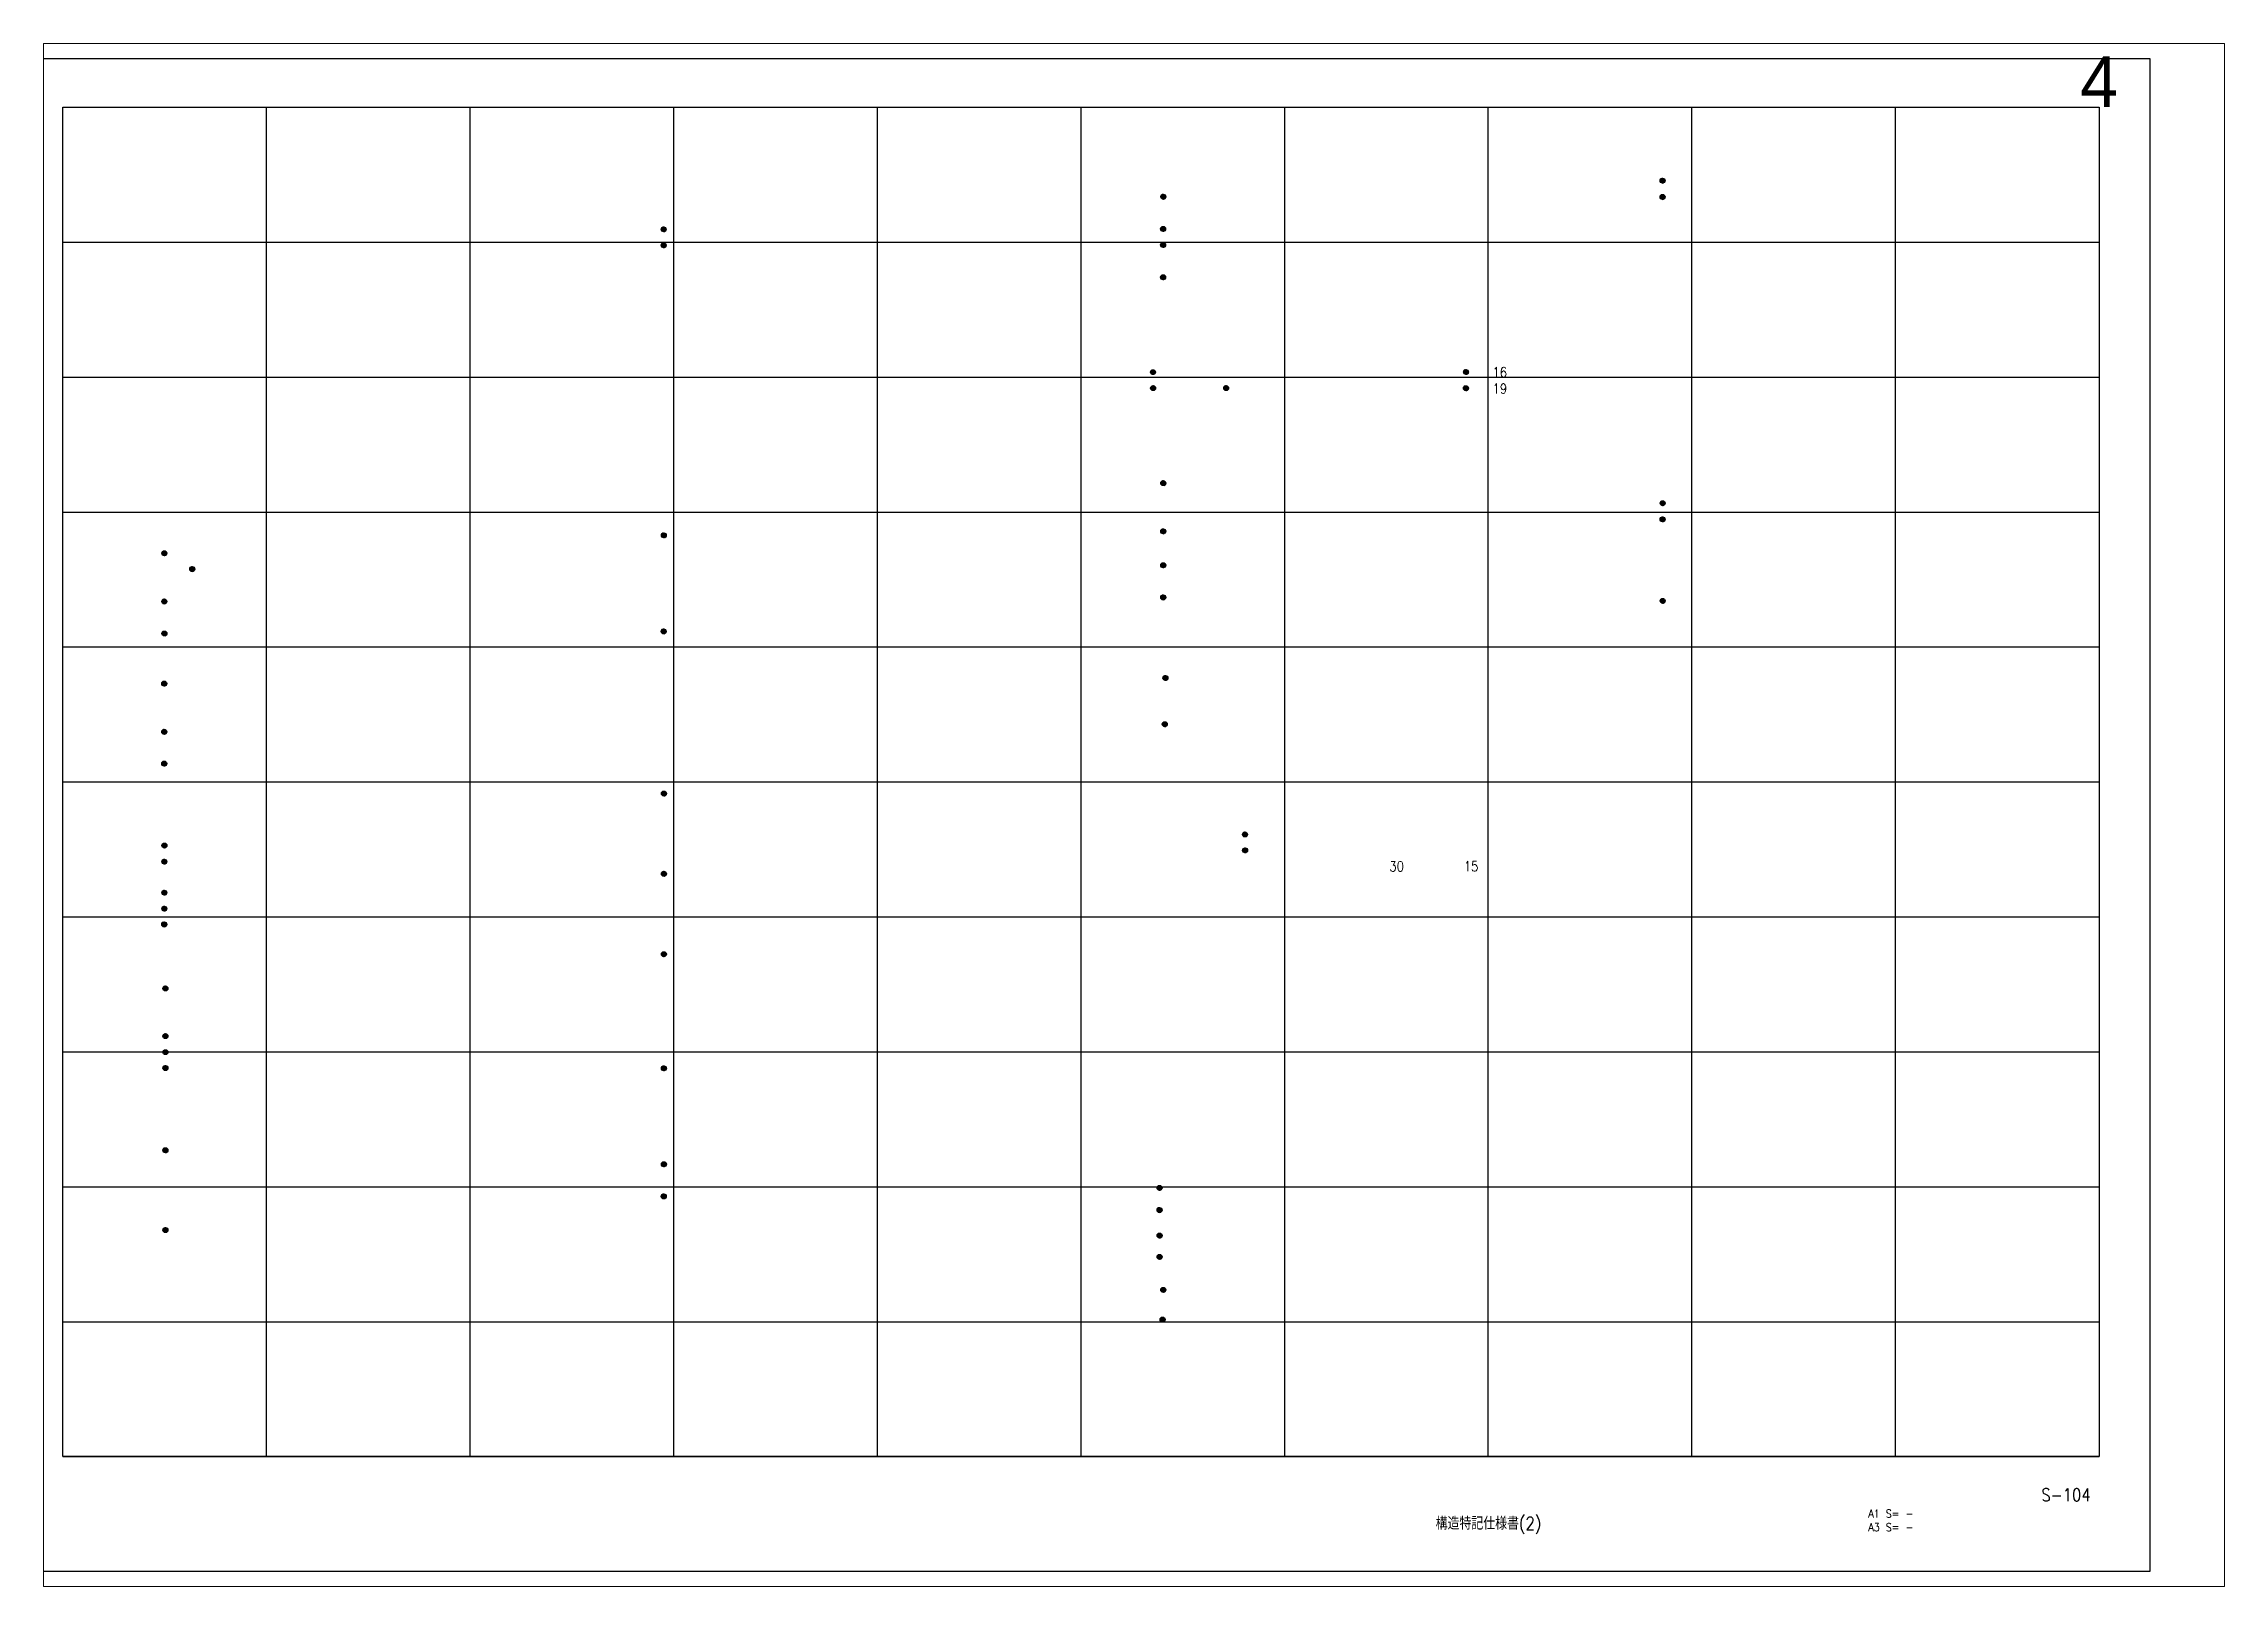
# Paper-space layout '04' of a CAD drawing. Extents: x -23 to 863, y -16 to 610.
# The model-space entities are those that its viewports show. They can reach past a viewport. Long polylines and large blocks are cut down to what shows.
import ezdxf
from ezdxf.enums import TextEntityAlignment as Align

# ---------------------------------------------------------------- set-up
doc = ezdxf.new("R2010")
doc.units = 0
doc.header["$MEASUREMENT"] = 0
doc.layers.get('0').update_dxf_attribs({"color": 3, "linetype": 'CONTINUOUS'})
doc.layers.get('Defpoints').update_dxf_attribs({"color": 251, "linetype": 'CONTINUOUS'})
doc.layers.add('99_レイアウト枠', color=251, linetype='CONTINUOUS', plot=False)
doc.layers.add('99_頁番号', color=6, linetype='CONTINUOUS')
doc.layers.add('注記', color=3, linetype='CONTINUOUS')
doc.styles.add('DRACAD', font='txt', dxfattribs={"width": 0.85, "bigfont": 'extfont2'})
doc.styles.get("Standard").update_dxf_attribs({"font": 'Osaka.ttc'})

# ---------------------------------------------------------------- blocks, each defined once
blk = doc.blocks.new('標準図マーク')
h = blk.add_hatch()
h.set_pattern_fill('ANSI31', color=256, scale=200)
h.paths.add_polyline_path([(7471, -387120, 1), (6971, -387120, 1)])
blk.add_circle((7221, -387120), 250)

msp = doc.modelspace()

# ---------------------------------------------------------------- linework, layer by layer
at = {"layer": '99_レイアウト枠'}
for p, q in [((5000, -647250), (5000, -514750)), ((25000, -647250), (25000, -514750)), ((45000, -647250), (45000, -514750)), ((65000, -647250), (65000, -514750)), ((85000, -647250), (85000, -514750)), ((105000, -647250), (105000, -514750)), ((125000, -647250), (125000, -514750)), ((145000, -647250), (145000, -514750)), ((165000, -647250), (165000, -514750)), ((185000, -647250), (185000, -514750)), ((5000, -528000), (205000, -528000)), ((5000, -541250), (205000, -541250)), ((5000, -554500), (205000, -554500)), ((5000, -567750), (205000, -567750)), ((5000, -581000), (205000, -581000)), ((5000, -594250), (205000, -594250)), ((5000, -607500), (205000, -607500)), ((5000, -620750), (205000, -620750)), ((5000, -634000), (205000, -634000)), ((5000, -647250), (205000, -647250))]:
    msp.add_line(p, q, dxfattribs=at)
for points in [[(0, -658500), (210000, -658500), (210000, -510000), (0, -510000)], [(5000, -514750), (205000, -514750), (205000, -647250), (5000, -647250)]]:
    msp.add_lwpolyline(points, close=True, dxfattribs=at)

# ---------------------------------------------------------------- block references
at = {"layer": '注記', "xscale": 0.98, "yscale": 0.98, "zscale": 0.98}
for p in [(155043.6, -142589.6), (106002.6, -144170.3), (155036.7, -144186.4), (56926.9, -147368.8), (105985.1, -147328.2), (56925.8, -148930.1), (105987.2, -148899), (105984.9, -152074.2), (104989.6, -161392.3), (135735.9, -161377.7), (105000.8, -162958.9), (112176.7, -162962.5), (135728.1, -162966.8), (105998.8, -172285.4), (155048.5, -174256.3), (56942.7, -177415.3), (105996.1, -177017.3), (155037.3, -175839.7), (7881.2, -179171.3), (10618.9, -180724.7), (105996.2, -180351.5), (7877.2, -183907.8), (105989.3, -183508.5), (155049.5, -183845.3), (7886.7, -187052.2), (56927.9, -186847.9), (7870, -191969.5), (106211.4, -191424), (7873.7, -196704.4), (106148.9, -195958.6), (7867.4, -199828.6), (56952.7, -202767), (114023.2, -206783.6), (7883.2, -209457), (7888, -207868), (114034.4, -208344.6), (56950.4, -210647.4), (7877.7, -214069.1), (7878.6, -212500.9), (7868, -215611.5), (56946.8, -218541.8), (7985.7, -221902.5), (7988.1, -226584.2), (7987.9, -228158.3), (7992.2, -229717.3), (56943.5, -229743.4), (7984.3, -237792.8), (56952.9, -239164.1), (105634, -241485), (56935.5, -242319.2), (105631.6, -243661.4), (7989.1, -245622.8), (105639.6, -246163.8), (105632.5, -248257.2), (105996.5, -251494.1), (105933.3, -254415.8)]:
    msp.add_blockref('標準図マーク', p, dxfattribs=at)

# ---------------------------------------------------------------- texts
at = {"layer": '99_レイアウト枠', "insert": (205000, -514750), "char_height": 5000, "attachment_point": 8}
msp.add_mtext('4', dxfattribs=at)
at = {"layer": '99_頁番号', "attachment_point": 4, "style": 'DRACAD'}
for s, insert, char_height in [('{S-104}', (199330.6, -651003.9), 1250), ('{構造特記仕様書(2)}', (139830.6, -654003.9), 1250), ('A1 S= - ^JA3 S= - ', (182330.6, -653507.5), 800)]:
    msp.add_mtext(s, dxfattribs=dict(at, insert=insert, char_height=char_height))
at = {"layer": '注記', "style": 'DRACAD', "width": 0.85}
for s, p in [('16', (146132, -540769.9)), ('19', (146137.6, -542386.8)), ('30', (136002.7, -589296.4)), ('15', (143316.5, -589287.5))]:
    msp.add_text(s, height=980, dxfattribs=at).set_placement(p, align=Align.MIDDLE_CENTER)

psp = doc.layouts.new('04')

# ---------------------------------------------------------------- viewports
at = {"layer": 'Defpoints'}
psp.add_viewport(center=(420, 297), size=(885.46, 626.16), view_center_point=(110200, -584250), view_height=151474.0693, dxfattribs=at)

doc.saveas('drawing.dxf')
